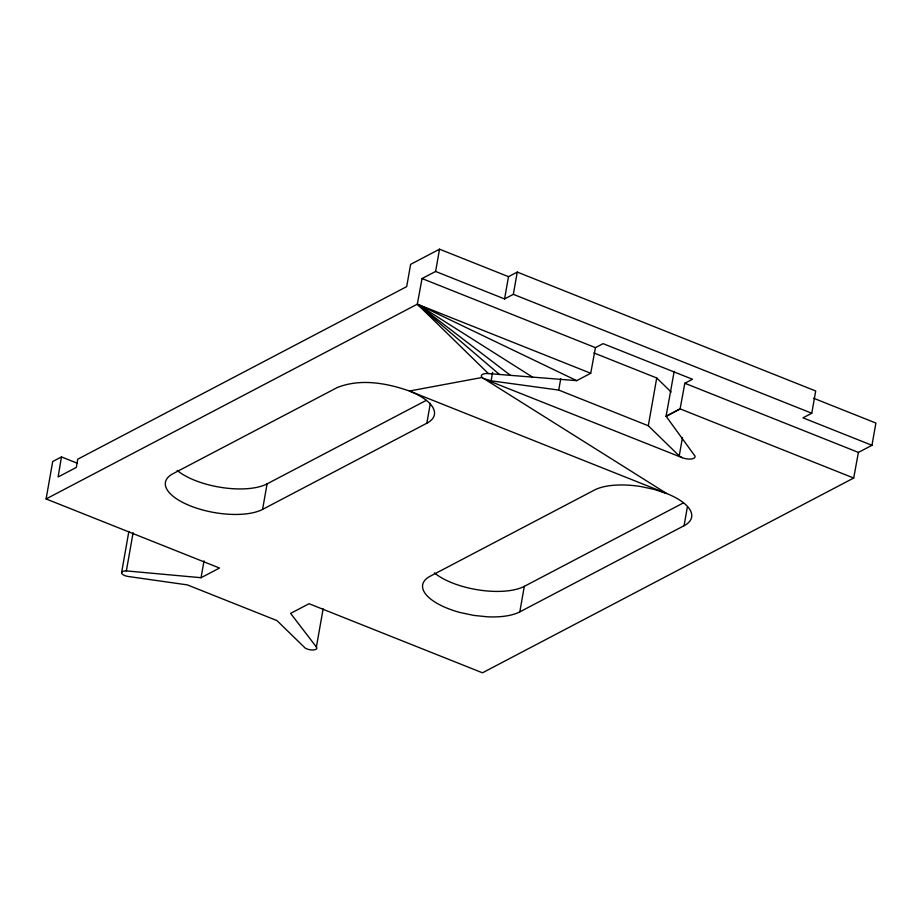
<?xml version="1.0" encoding="UTF-8"?>
<svg xmlns="http://www.w3.org/2000/svg" width="922" height="922" viewBox="0 0 922 922"><rect width="100%" height="100%" fill="white"/><g stroke="black" fill="none" stroke-linecap="round" stroke-linejoin="round"><path stroke-width="1.38" d="M77.46 463.305L61.463 456.932L58.109 476.974L76.296 467.442L77.748 459.191L406.694 286.627L410.624 264.36L439.529 249.194L508.506 276.669L517.265 272.082L815.693 390.986L811.775 413.24L803.004 417.839L871.97 445.314L875.9 423.06L813.561 398.223M323.138 608.82L316.396 647.025A6.65 2.662 10 0 1 314.195 649.86L312.696 649.975A6.65 2.662 10 0 1 305.021 647.936L276.934 620.575L187.362 584.894L128.123 576.469A6.661 2.662 10 0 1 121.646 573.173A6.661 2.662 10 0 1 126.36 570.902L201.054 577.714L219.505 568.033L46.1 498.94L52.704 461.519L61.463 456.932M121.612 572.527L128.85 531.498M126.36 570.902L133.102 532.697M201.054 577.714L204.016 560.876M262.574 509.393L426.84 423.221A53.165 21.287 10 0 0 409.426 391.02L482.045 377.49L666.664 493.512L654.136 489.375L640.606 486.505A53.165 21.287 10 0 0 594.506 490.02L430.24 576.192A53.165 21.287 10 0 0 460.17 612.531L473.712 615.389L487.335 616.806A53.165 21.287 10 0 0 519.812 611.874L684.066 525.713A53.165 21.287 10 0 0 666.664 493.512L409.426 391.02C386.629 383.045 360.387 378.297 337.268 387.54L173.013 473.701A53.165 21.287 10 0 0 190.416 505.913A53.165 21.287 10 0 0 262.574 509.393L267.08 483.877L426.241 400.378M46.1 498.94L417.332 304.179L422.034 278.548L435.61 271.46L439.529 249.194M426.84 423.221L430.332 403.375M435.61 271.46L504.576 298.935L508.506 276.669M483.209 378.423L491.103 380.821L492.602 372.373M504.576 298.935L513.335 294.337L517.265 272.082M674.178 371.359L666.087 416.237L694.151 454.949A8.505 3.4 10 0 1 692.33 458.81A8.505 3.4 10 0 1 682.142 457.658L679.226 455.906L648.304 425.757L558.732 390.075L560.714 378.827M519.812 611.874L524.307 586.357L683.479 502.87M648.304 425.757L656.729 377.985L593.895 352.942M679.226 455.906L682.476 437.477M684.066 525.713L687.316 507.284M482.045 377.49A8.552 3.423 10 0 1 488.383 373.571L576.699 380.648L590.725 373.272L595.439 347.64L603.092 343.652L692.48 379.265L684.827 383.252L680.113 408.884L666.26 416.341M316.396 647.025L290.614 613.395L309.066 603.714L482.471 672.806L853.691 478.034L858.405 452.414L871.97 445.314M666.087 416.237L680.113 408.884L853.691 478.034M491.103 380.821L558.732 390.075M486.758 380.002L682.142 457.658M513.335 294.337L811.775 413.24M422.034 278.548L595.439 347.64M684.827 383.252L858.405 452.414M488.383 373.571L417.332 304.179L590.725 373.272M418.323 304.594L576.699 380.648M532.536 377.11L417.332 304.179L510.465 375.346M418.265 305.101L499.424 374.459M656.729 377.985L671.158 392.046M267.08 483.877A53.165 21.287 10 0 1 177.162 470.381M524.307 586.357A53.165 21.287 10 0 1 434.389 572.873"/></g></svg>
